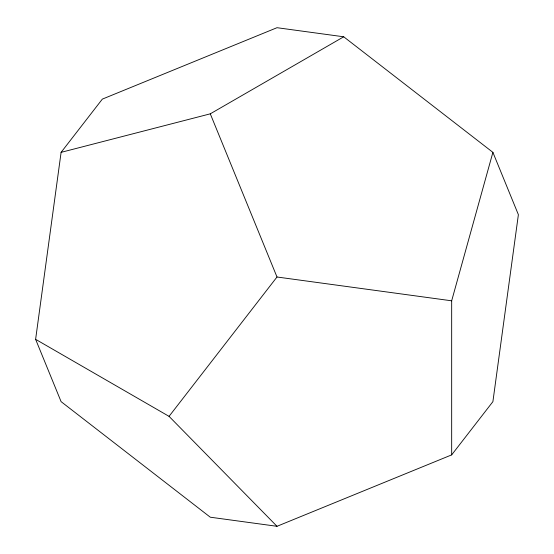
<?xml version="1.0" encoding="UTF-8"?>
<svg xmlns="http://www.w3.org/2000/svg" width="554" height="554" viewBox="0 0 554 554"><rect width="100%" height="100%" fill="white"/><g stroke="black" fill="none" stroke-linecap="round" stroke-linejoin="round"><path stroke-width="0.83" d="M35.615 339.325L61.099 152.35L102.331 99.118L277 27.7L343.715 36.793L492.901 152.35L518.385 214.675L492.901 401.65L451.669 454.882L277 526.3L210.285 517.207L61.099 401.65L35.615 339.325L169.053 416.359L277 526.3M451.669 454.882L451.669 300.808L492.901 152.35M169.053 416.359L277 277L210.285 113.826L61.099 152.35M210.285 113.826L343.715 36.793M277 277L451.669 300.808"/></g></svg>
